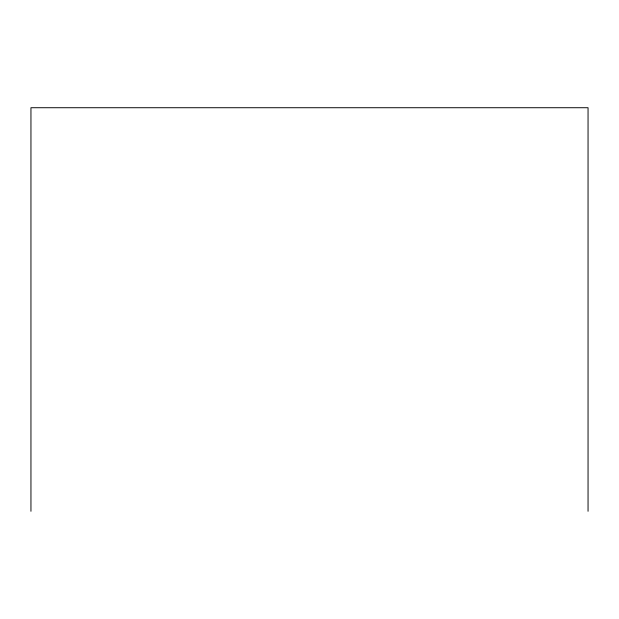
<?xml version="1.0" encoding="UTF-8"?>
<svg xmlns="http://www.w3.org/2000/svg" width="619" height="619" viewBox="0 0 619 619"><rect width="100%" height="100%" fill="white"/><g stroke="black" fill="none" stroke-linecap="round" stroke-linejoin="round"><path stroke-width="0.93" d="M588.05 511.279L588.05 107.721L30.95 107.721L30.95 511.279"/></g></svg>
